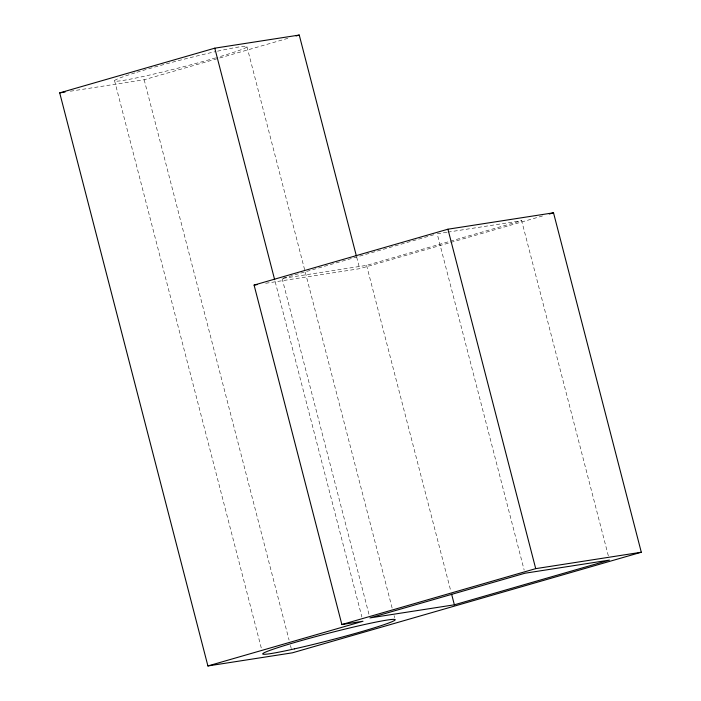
<?xml version="1.0" encoding="UTF-8"?>
<svg xmlns="http://www.w3.org/2000/svg" width="701" height="701" viewBox="0 0 701 701"><rect width="100%" height="100%" fill="white"/><g stroke="black" fill="none" stroke-linecap="round" stroke-linejoin="round"><path stroke-width="0.53" stroke-dasharray="3.5 2.63" d="M70.389 91.218L144.169 79.756L289.811 37.766M283.16 278.192L436.136 234.09M283.178 278.323L366.579 265.372L449.35 241.512M450.401 241.205L521.649 220.666L608.345 555.875M265.697 283.283L359.666 268.685L449.779 242.712M450.831 242.406L544.081 215.522M446.809 232.294L437.187 233.792L524.155 570.053M447.878 232.127L521.649 220.666M366.579 265.372L450.804 591.057M356.66 257.057L359.666 268.685M246.971 46.765L392.437 609.248M394.076 615.601L394.628 617.721M282.109 278.49L369.076 614.759M275.204 281.811L361.891 617.02M144.169 79.756L289.084 640.118M290.459 645.411L291.274 648.591M114.57 80.72L261.683 649.555M217.529 51.191A68.391 3.575 -14.5 0 1 216.688 57.587M215.636 57.894A68.391 3.575 -14.5 0 1 128.353 79.52A68.391 3.575 -14.5 0 1 135.127 72.834M136.932 72.273A68.391 3.575 -14.5 0 1 215.295 51.681"/><path stroke-width="1.05" d="M207.908 665.95L362.987 621.244L341.869 624.53L254.086 285.088L447.93 229.209L553.518 212.806L641.301 552.239L292.37 652.824L207.908 665.95L59.699 92.874L214.778 48.176L299.248 35.05L356.388 256.005M296.102 35.953L299.248 35.05M549.321 214.015L553.518 212.806M341.869 624.53L535.713 568.642L641.301 552.239M454.362 604.805L609.441 560.099L524.97 573.225L369.891 617.932L454.362 604.805L451.628 594.229M59.699 92.874L65.044 92.05M254.086 285.088L257.249 284.597M447.93 229.209L535.713 568.642M214.778 48.176L274.652 279.699M294.446 648.872A68.391 3.575 -14.5 0 0 395.18 619.833A68.391 3.575 -14.5 0 0 297.303 641.739A68.391 3.575 -14.5 0 0 294.446 648.872"/></g></svg>
